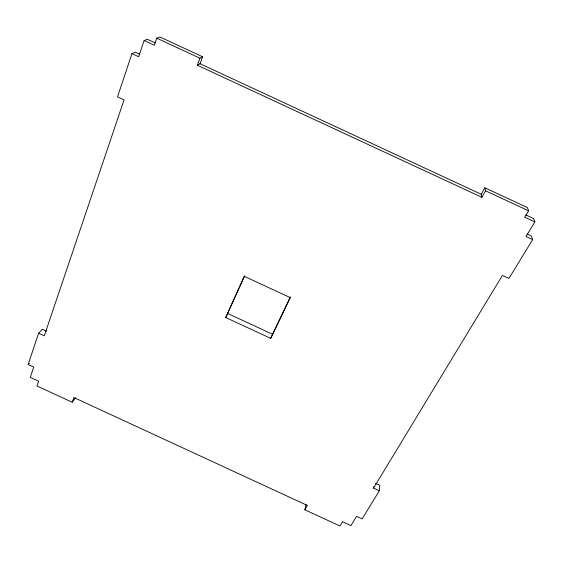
<?xml version="1.0" encoding="UTF-8"?>
<svg xmlns="http://www.w3.org/2000/svg" width="563" height="563" viewBox="0 0 563 563"><rect width="100%" height="100%" fill="white"/><g stroke="black" fill="none" stroke-linecap="round" stroke-linejoin="round"><path stroke-width="0.84" d="M306.061 504.3L304.893 509.811L339.989 526.032L342.557 521.739L350.946 525.617L356.562 516.348L362.122 518.924L379.321 490.781L379.786 485.299L375.493 483.314M379.321 490.781L373.543 488.114L373.691 486.552M75.576 397.752L72.17 402.235L36.989 385.972L38.615 381.235L30.254 377.365L33.724 367.09L28.15 364.514L38.608 333.197L42.443 329.264L46.666 331.22M139.793 54.301L135.38 52.253L131.953 53.626L117.512 96.885L124.05 99.918L44.294 335.829L38.608 333.197M155.191 42.908L147.436 39.304L144.128 40.536L138.653 56.736L131.953 53.626M373.543 488.114L502.421 275.42L508.938 278.446L532.675 239.599L526.004 236.502L534.85 221.906L524.751 217.219L528.601 210.794L527.397 207.557L484.849 187.803L485.545 190.808L481.865 197.31L197.353 65.245L200.041 63.725L202.624 56.786L159.941 36.968L156.767 38.178L154.325 45.272L144.128 40.536M72.17 402.235L73.915 397.548L307.356 505.461L304.893 509.811M197.353 65.245L199.956 58.228L202.624 56.786M270.697 338.356L290.346 297.651L244.215 276.278L225.721 317.539L270.697 338.356L290.276 296.94M225.721 317.539L244.722 275.835M481.865 197.31L481.21 194.242L484.849 187.803M28.15 364.514L29.255 363.325M227.818 313.549L272.323 334.155M156.767 38.178L199.956 58.228M485.545 190.808L528.601 210.794M200.041 63.725L481.21 194.242M525.905 214.989L533.583 218.55L534.85 221.906M527.045 234.025L531.444 236.066L532.675 239.599"/></g></svg>
